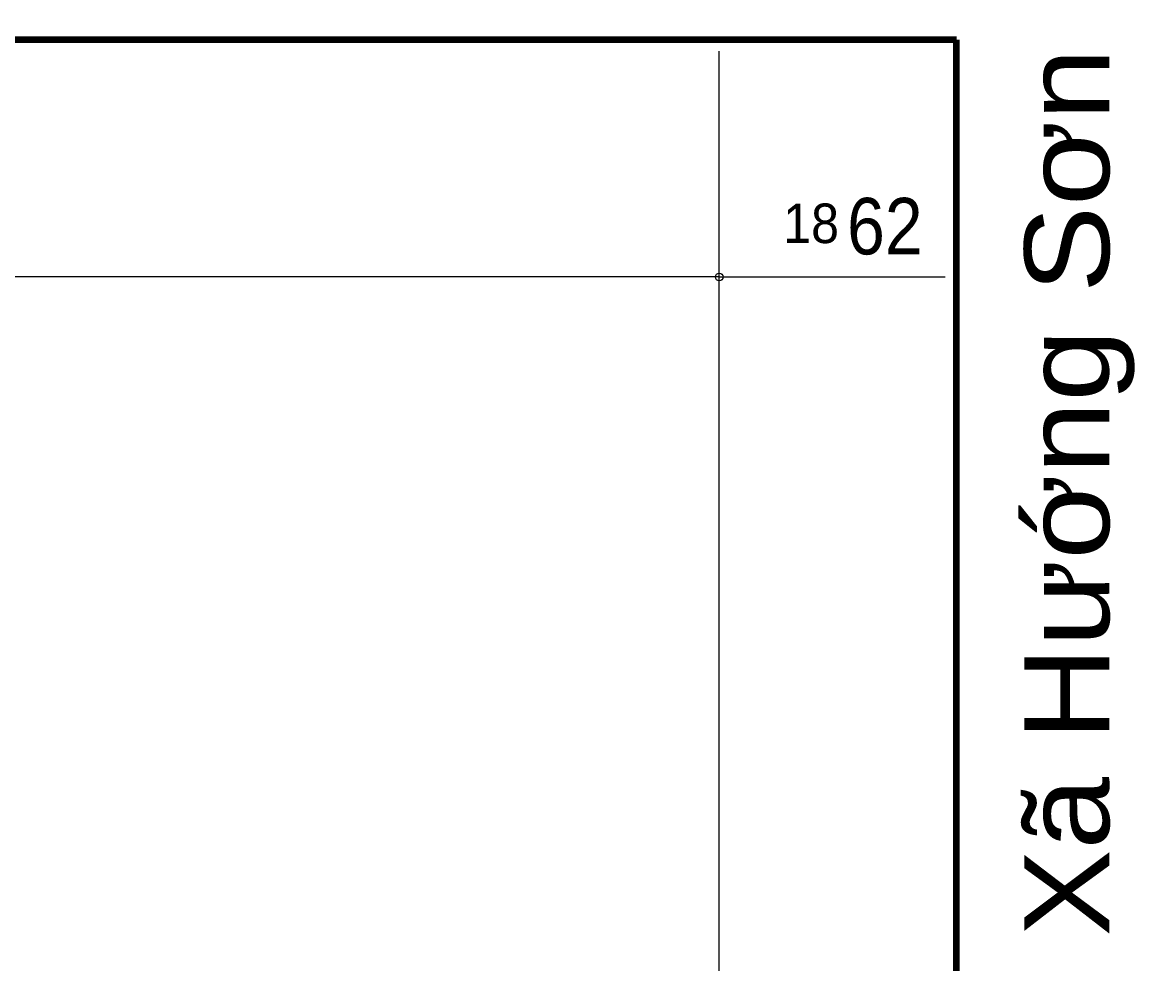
# Model space of a CAD drawing. Header units: metres. Extents: x 545098 to 555652, y 1854398 to 1862642.
# Drawn here: x 554191.7 to 554683.8, y 1861696.1 to 1862112.7 of the extents above; entities that cross this region are included whole.
import ezdxf
from ezdxf.enums import TextEntityAlignment as Align

# ---------------------------------------------------------------- set-up
doc = ezdxf.new("R2010")
doc.units = ezdxf.units.M
doc.header["$LTSCALE"] = 6.8
doc.header["$PDMODE"] = 32
doc.header["$PDSIZE"] = 3.4
for name, color, linetype, lineweight in [('55', 7, 'Continuous', 13), ('60', 7, 'Continuous', 13), ('61', 7, 'Continuous', 13)]:
    doc.layers.add(name, color=color, linetype=linetype, lineweight=lineweight)
doc.layers.add('56', color=7, linetype='Continuous')

msp = doc.modelspace()

# ---------------------------------------------------------------- linework, layer by layer
at = {"layer": '60'}
for q in [(554500, 1862100), (554600, 1862000), (554600, 1862000)]:
    msp.add_line((554500, 1862000), q, dxfattribs=at)
msp.add_lwpolyline([(545500, 1855000), (554500, 1855000), (554500, 1862000), (545500, 1862000)], close=True, dxfattribs=at)
at = {"layer": '61', "lineweight": 158}
msp.add_lwpolyline([(545395, 1854895), (554605, 1854895), (554605, 1862105), (545395, 1862105)], close=True, dxfattribs=at)
at = {"layer": '61'}
msp.add_point((554500, 1862000), dxfattribs=at)

# ---------------------------------------------------------------- texts
at = {"layer": '55', "width": 1.15}
msp.add_text('Xã Hướng Sơn - Tờ số 6 ', height=37.5, rotation=90, dxfattribs=at).set_placement((554672.5, 1862366.65), align=Align.RIGHT)
at = {"layer": '56'}
for s, height, width, p in [('18', 17.5, 0.95, (554553, 1862015)), ('62', 25, 0.9, (554590, 1862010))]:
    msp.add_text(s, height=height, dxfattribs=dict(at, width=width)).set_placement(p, align=Align.RIGHT)

doc.saveas('drawing.dxf')
